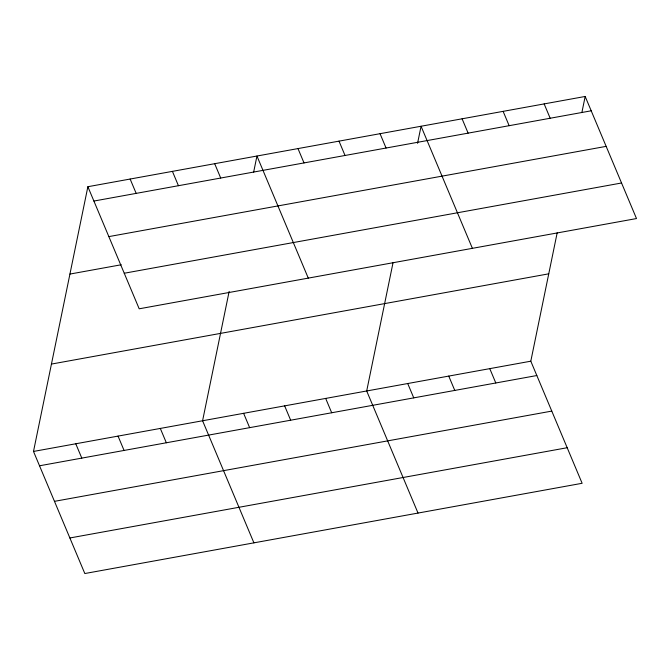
<?xml version="1.0" encoding="UTF-8"?>
<svg xmlns="http://www.w3.org/2000/svg" width="670" height="670" viewBox="0 0 670 670"><rect width="100%" height="100%" fill="white"/><g stroke="black" fill="none" stroke-linecap="round" stroke-linejoin="round"><path stroke-width="1" d="M557.172 232.825L530.808 361.197L582.13 483.288L84.822 573.537L33.5 451.446L87.871 186.712L585.178 96.463L636.5 218.554L139.192 308.803L87.871 186.712M229.157 291.391L202.583 420.76L253.905 542.851M253.654 172.089L256.953 156.026L308.275 278.117M393.055 262.606L366.691 390.978L418.021 513.069M417.561 143.313L421.062 126.245L472.392 248.335M581.878 112.527L585.178 96.463M93.901 201.05L591.2 110.801M108.85 236.611L606.149 146.362M69.931 274.072L121.262 264.759M124.252 273.243L621.551 182.994M51.439 364.078L548.747 273.829M33.5 451.446L530.808 361.197M39.53 465.784L536.829 375.535M54.471 501.344L551.779 411.095M69.873 537.976L567.18 447.728M544.149 103.909L550.179 118.247M503.12 111.354L509.15 125.692M462.091 118.799L468.121 133.137M489.778 368.642L495.8 382.98M380.041 133.69L386.062 148.028M448.749 376.088L454.779 390.426M339.012 141.136L345.033 155.474M407.72 383.533L413.75 397.871M297.983 148.581L304.012 162.919M325.67 398.424L331.692 412.762M214.685 163.698L220.715 178.036M284.641 405.869L290.663 420.207M172.416 171.369L178.438 185.707M243.612 413.315L249.642 427.653M130.139 179.041L136.169 193.379M160.314 428.432L166.336 442.769M118.046 436.103L124.067 450.441M75.769 443.774L81.799 458.113"/></g></svg>
